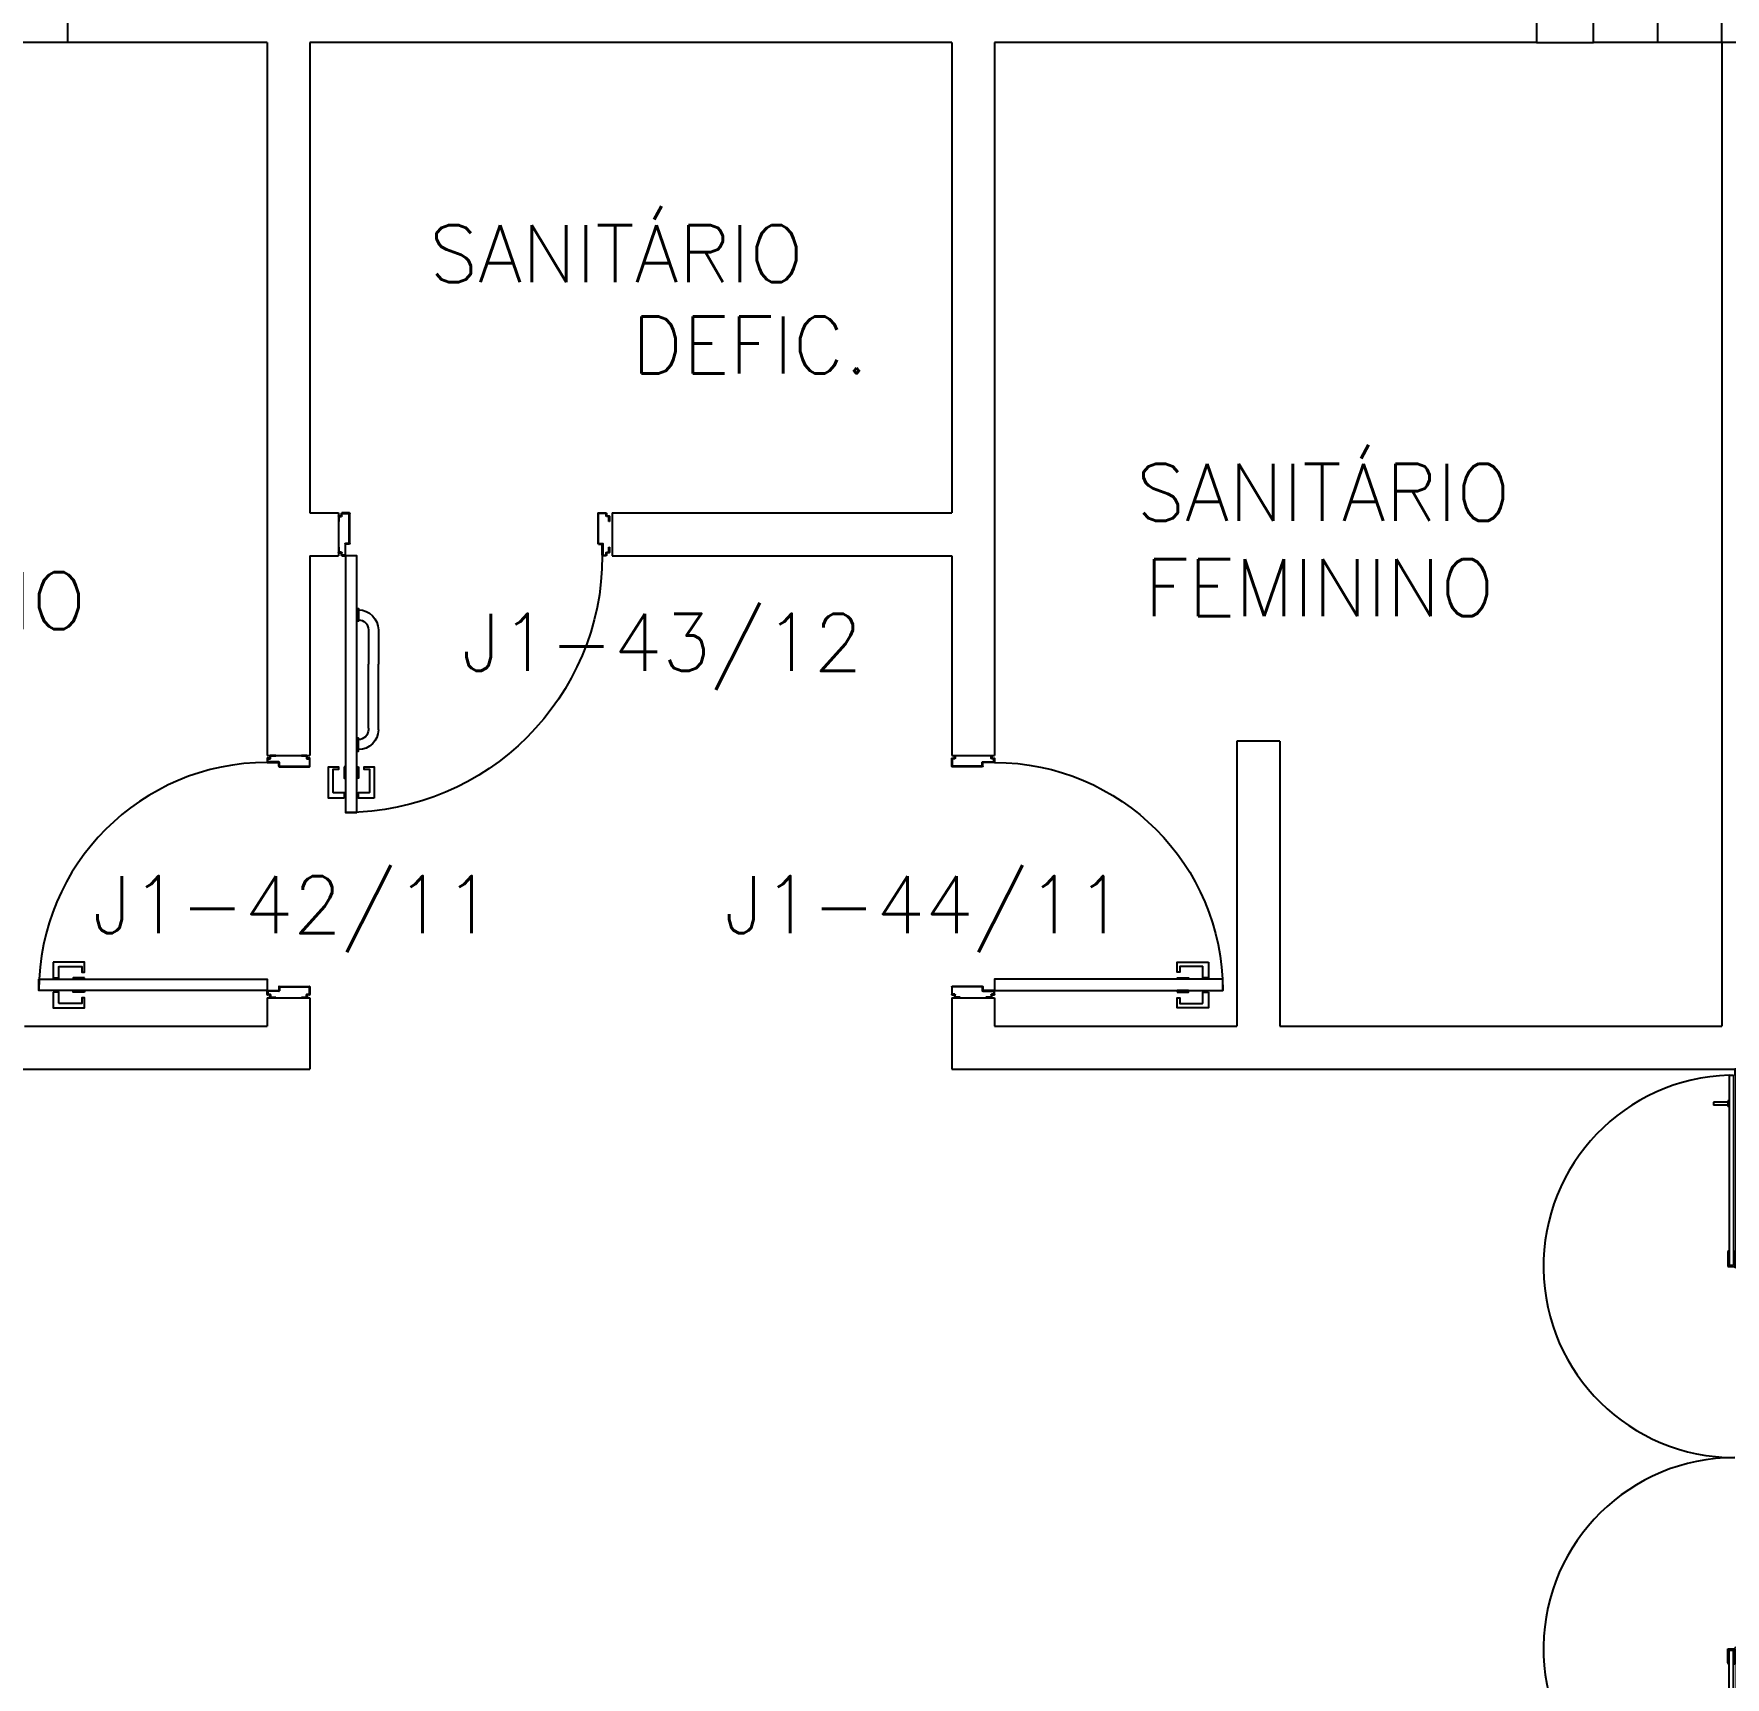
# Model space of a CAD drawing. Header units: millimetres. Extents: x 2801 to 3319, y 1187 to 1422.
# Drawn here: x 3027.06 to 3032.99, y 1351.67 to 1357.43 of the extents above; entities that cross this region are included whole.
import ezdxf

# ---------------------------------------------------------------- set-up
doc = ezdxf.new("R2010")
doc.units = ezdxf.units.MM
for name, color, linetype in [('AR-ALV', 2, 'Continuous'), ('AR-CORRIMÃO-DEF', 2, 'Continuous'), ('AR-ESTC', 3, 'Continuous'), ('AR-PORTA', 1, 'Continuous'), ('AR-VIDRO', 1, 'Continuous'), ('ENDEREÇO', 2, 'Continuous'), ('insercao', 4, 'Continuous'), ('maçaneta', 1, 'Continuous'), ('montantes', 1, 'Continuous'), ('mov', 1, 'Continuous'), ('PM-PERFIL U-C', 2, 'Continuous'), ('PM-PUXADOR-V', 1, 'Continuous'), ('pm1', 2, 'Continuous'), ('pm2', 2, 'Continuous'), ('TEXTO', 2, 'Continuous')]:
    doc.layers.add(name, color=color, linetype=linetype)
doc.styles.add('UNB-100', font='simplex.shx', dxfattribs={"height": 0.2})
doc.styles.add('UNB1-100', font='simplex.shx', dxfattribs={"height": 0.2})

# ---------------------------------------------------------------- blocks, each defined once
blk = doc.blocks.new('PV1')
at = {"layer": 'AR-VIDRO'}
for p, q in [((0.6825, 0.02), (0.005, 0.02)), ((0.6825, 0.005), (0.005, 0.005)), ((0.0215, 0.0443), (0.0215, 0.0293)), ((0.0215, 0.0443), (0.6875, 0.0443)), ((0.0215, 0.0293), (0.6875, 0.0293)), ((2.7035, 0.0443), (2.0375, 0.0443)), ((2.7035, 0.0293), (2.0375, 0.0293)), ((2.0425, 0.02), (2.72, 0.02)), ((2.0425, 0.005), (2.72, 0.005)), ((2.7035, 0.0443), (2.7035, 0.0293))]:
    blk.add_line(p, q, dxfattribs=at)
at = {"layer": 'maçaneta'}
for p, q in [((0.1165, 0.0993), (0.1265, 0.0993)), ((0.1165, 0.0493), (0.1165, 0.0993)), ((0.1265, 0.0493), (0.1265, 0.0993)), ((2.5985, 0.0493), (2.5985, 0.0993)), ((2.6085, 0.0993), (2.5985, 0.0993)), ((2.6085, 0.0493), (2.6085, 0.0993)), ((0.1115, 0.0443), (0.1115, 0.0493)), ((0.1115, 0.0493), (0.1315, 0.0493)), ((0.1315, 0.0443), (0.1315, 0.0493)), ((2.6135, 0.0493), (2.5935, 0.0493)), ((2.5935, 0.0443), (2.5935, 0.0493)), ((2.6135, 0.0443), (2.6135, 0.0493))]:
    blk.add_line(p, q, dxfattribs=at)
at = {"layer": 'montantes'}
for p, q in [((0, 0), (0, 0.025)), ((0, 0.025), (0.02, 0.025)), ((0, 0), (0.02, 0)), ((0.005, 0.005), (0.005, 0.02)), ((0.02, 0.02), (0.02, 0.025)), ((0.02, 0), (0.02, 0.005)), ((0.6425, 0.0493), (0.6925, 0.0493)), ((0.6425, 0.025), (0.6925, 0.025)), ((0.6875, 0.025), (0.6675, 0.025)), ((0.6675, 0.02), (0.6675, 0.025)), ((0.6675, 0), (0.6675, 0.005)), ((0.6875, 0), (0.6675, 0)), ((0.6825, 0.005), (0.6825, 0.02)), ((0.6875, 0.0443), (0.6875, 0.0293)), ((0.6875, 0), (0.6875, 0.025)), ((0.6925, 0.0493), (0.6925, 0.025)), ((2.0325, 0.0493), (2.0325, 0.025)), ((2.0825, 0.0493), (2.0325, 0.0493)), ((2.0825, 0.025), (2.0325, 0.025)), ((2.0375, 0.0443), (2.0375, 0.0293)), ((2.0375, 0.025), (2.0575, 0.025)), ((2.0375, 0), (2.0375, 0.025)), ((2.0375, 0), (2.0575, 0)), ((2.0425, 0.005), (2.0425, 0.02)), ((2.0575, 0.02), (2.0575, 0.025)), ((2.0575, 0), (2.0575, 0.005)), ((2.705, 0.02), (2.705, 0.025)), ((2.725, 0.025), (2.705, 0.025)), ((2.705, 0), (2.705, 0.005)), ((2.725, 0), (2.705, 0)), ((2.72, 0.005), (2.72, 0.02)), ((2.725, 0), (2.725, 0.025))]:
    blk.add_line(p, q, dxfattribs=at)
for centre in [(0.6925, 0.02), (2.0325, 0.02)]:
    blk.add_circle(centre, 0.005, dxfattribs=at)
for centre, start, end in [((0.6425, 0.0443), 90, 180), ((0.6425, 0.03), 180, 270), ((2.0825, 0.0443), 0, 90), ((2.0825, 0.03), 270, 0)]:
    blk.add_arc(centre, 0.005, start, end, dxfattribs=at)
at = {"layer": 'mov'}
for centre, start, end in [((0.692, 0.025), 0, 178.35472), ((2.033, 0.025), 1.64528, 180)]:
    blk.add_arc(centre, 0.6705, start, end, dxfattribs=at)
blk = doc.blocks.new('PM3')
at = {"layer": 'maçaneta'}
for points in [[(0.02, 0.825), (-0.035, 0.825), (-0.035, 0.715), (0, 0.715), (0, 0.725), (-0.02, 0.725), (-0.02, 0.8035, -0.414214), (-0.0185, 0.805), (0.02, 0.805)], [(0.125, 0.825), (0.07, 0.825), (0.07, 0.805), (0.1085, 0.805, -0.414214), (0.11, 0.8035), (0.11, 0.725), (0.09, 0.725), (0.09, 0.715), (0.125, 0.715)]]:
    blk.add_lwpolyline(points, format="xyb", close=True, dxfattribs=at)
for points in [[(0.02, 0.715), (0.02, 0.755), (0.025, 0.755), (0.025, 0.715)], [(0.07, 0.715), (0.07, 0.755), (0.065, 0.755), (0.065, 0.715)]]:
    blk.add_lwpolyline(points, close=True, dxfattribs=at)
at = {"layer": 'mov'}
blk.add_arc((0.025, 0.075), 0.8, 0, 90, dxfattribs=at)
at = {"layer": 'PM-PERFIL U-C'}
for p, q in [((0, 0.045), (0, 0.0635)), ((0.0015, 0.065), (0.01, 0.065)), ((0.002, 0.063), (0.002, 0.045)), ((0.0105, 0.063), (0.002, 0.063)), ((0.01, 0.065), (0.01, 0.0735)), ((0.0115, 0.075), (0.0235, 0.075)), ((0.012, 0.073), (0.012, 0.0645)), ((0.023, 0.073), (0.012, 0.073)), ((0.023, 0.0335), (0.023, 0.073)), ((0.025, 0.0735), (0.025, 0.034)), ((0.825, 0.0735), (0.825, 0.034)), ((0.8385, 0.075), (0.8265, 0.075)), ((0.827, 0.073), (0.838, 0.073)), ((0.827, 0.0335), (0.827, 0.073)), ((0.838, 0.073), (0.838, 0.0645)), ((0.8395, 0.063), (0.848, 0.063)), ((0.84, 0.065), (0.84, 0.0735)), ((0.8485, 0.065), (0.84, 0.065)), ((0.848, 0.063), (0.848, 0.045)), ((0.85, 0.045), (0.85, 0.0635)), ((0.002, 0.045), (0, 0.045)), ((0.038, 0.032), (0.0245, 0.032)), ((0.0385, 0.034), (0.025, 0.034)), ((0.038, 0.032), (0.038, -0.073)), ((0.04, 0.0325), (0.04, -0.0735)), ((0.81, 0.0325), (0.81, -0.0735)), ((0.8115, 0.034), (0.825, 0.034)), ((0.812, 0.032), (0.8255, 0.032)), ((0.812, 0.032), (0.812, -0.073)), ((0.848, 0.045), (0.85, 0.045)), ((0, -0.045), (0.002, -0.045)), ((0, -0.0635), (0, -0.045)), ((0.002, -0.045), (0.002, -0.063)), ((0.85, -0.045), (0.848, -0.045)), ((0.848, -0.045), (0.848, -0.063)), ((0.85, -0.0635), (0.85, -0.045)), ((0.01, -0.065), (0.0015, -0.065)), ((0.002, -0.063), (0.0105, -0.063)), ((0.01, -0.0735), (0.01, -0.065)), ((0.0385, -0.075), (0.0115, -0.075)), ((0.012, -0.0645), (0.012, -0.073)), ((0.012, -0.073), (0.038, -0.073)), ((0.8115, -0.075), (0.8385, -0.075)), ((0.838, -0.073), (0.812, -0.073)), ((0.838, -0.0645), (0.838, -0.073)), ((0.848, -0.063), (0.8395, -0.063)), ((0.84, -0.0735), (0.84, -0.065)), ((0.84, -0.065), (0.8485, -0.065))]:
    blk.add_line(p, q, dxfattribs=at)
for centre, start, end in [((0.0015, 0.0635), 90, 180), ((0.0115, 0.0735), 90, 180), ((0.0105, 0.0645), 270, 0), ((0.0235, 0.0735), 360, 90), ((0.8265, 0.0735), 90, 180), ((0.8395, 0.0645), 180, 270), ((0.8385, 0.0735), 0, 90), ((0.8485, 0.0635), 0, 90), ((0.0245, 0.0335), 180, 270), ((0.0385, 0.0325), 0, 90), ((0.8115, 0.0325), 90, 180), ((0.8255, 0.0335), 270, 0), ((0.0015, -0.0635), 180, 270), ((0.0115, -0.0735), 180, 270), ((0.0105, -0.0645), 0, 90), ((0.0385, -0.0735), 269.93864, 0), ((0.8115, -0.0735), 180, 270.06136), ((0.8395, -0.0645), 90, 180), ((0.8385, -0.0735), 270, 0), ((0.8485, -0.0635), 270, 0)]:
    blk.add_arc(centre, 0.0015, start, end, dxfattribs=at)
at = {"layer": 'pm1'}
blk.add_lwpolyline([(0.065, 0.875), (0.065, 0.075), (0.025, 0.075), (0.025, 0.875)], close=True, dxfattribs=at)
blk = doc.blocks.new('marco-d')
at = {"layer": 'PM-PERFIL U-C'}
for p, q in [((-0.0135, 0), (-0.0015, 0)), ((-0.025, -0.03), (-0.025, -0.0115)), ((-0.023, -0.03), (-0.025, -0.03)), ((-0.0235, -0.01), (-0.015, -0.01)), ((-0.0145, -0.012), (-0.023, -0.012)), ((-0.023, -0.012), (-0.023, -0.03)), ((-0.015, -0.01), (-0.015, -0.0015)), ((-0.002, -0.002), (-0.013, -0.002)), ((-0.013, -0.002), (-0.013, -0.0105)), ((-0.002, -0.0415), (-0.002, -0.002)), ((0.013, -0.043), (-0.0005, -0.043)), ((0, -0.0015), (0, -0.041)), ((0.0135, -0.041), (0, -0.041)), ((0.013, -0.043), (0.013, -0.148)), ((0.015, -0.0425), (0.015, -0.1485)), ((-0.025, -0.1385), (-0.025, -0.12)), ((-0.025, -0.12), (-0.023, -0.12)), ((-0.015, -0.14), (-0.0235, -0.14)), ((-0.023, -0.12), (-0.023, -0.138)), ((-0.023, -0.138), (-0.0145, -0.138)), ((-0.015, -0.1485), (-0.015, -0.14)), ((0.0135, -0.15), (-0.0135, -0.15)), ((-0.013, -0.1395), (-0.013, -0.148)), ((-0.013, -0.148), (0.013, -0.148))]:
    blk.add_line(p, q, dxfattribs=at)
for centre, start, end in [((-0.0135, -0.0015), 90, 180), ((-0.0015, -0.0015), 360, 90), ((-0.0235, -0.0115), 90, 180), ((-0.0145, -0.0105), 270, 0), ((-0.0005, -0.0415), 180, 270), ((0.0135, -0.0425), 0, 90), ((-0.0235, -0.1385), 180, 270), ((-0.0135, -0.1485), 180, 270), ((-0.0145, -0.1395), 0, 90), ((0.0135, -0.1485), 269.93864, 0)]:
    blk.add_arc(centre, 0.0015, start, end, dxfattribs=at)
blk = doc.blocks.new('marco-e')
at = {"layer": 'PM-PERFIL U-C'}
for p, q in [((-0.015, -0.0425), (-0.015, -0.1485)), ((-0.0135, -0.041), (0, -0.041)), ((-0.013, -0.043), (0.0005, -0.043)), ((-0.013, -0.043), (-0.013, -0.148)), ((0, -0.0015), (0, -0.041)), ((0.0135, 0), (0.0015, 0)), ((0.002, -0.0415), (0.002, -0.002)), ((0.002, -0.002), (0.013, -0.002)), ((0.013, -0.002), (0.013, -0.0105)), ((0.0145, -0.012), (0.023, -0.012)), ((0.015, -0.01), (0.015, -0.0015)), ((0.0235, -0.01), (0.015, -0.01)), ((0.023, -0.012), (0.023, -0.03)), ((0.023, -0.03), (0.025, -0.03)), ((0.025, -0.03), (0.025, -0.0115)), ((-0.0135, -0.15), (0.0135, -0.15)), ((0.013, -0.148), (-0.013, -0.148)), ((0.013, -0.1395), (0.013, -0.148)), ((0.023, -0.138), (0.0145, -0.138)), ((0.015, -0.14), (0.0235, -0.14)), ((0.015, -0.1485), (0.015, -0.14)), ((0.025, -0.12), (0.023, -0.12)), ((0.023, -0.12), (0.023, -0.138)), ((0.025, -0.1385), (0.025, -0.12))]:
    blk.add_line(p, q, dxfattribs=at)
for centre, start, end in [((-0.0135, -0.0425), 90, 180), ((0.0015, -0.0015), 90, 180), ((0.0005, -0.0415), 270, 0), ((0.0145, -0.0105), 180, 270), ((0.0135, -0.0015), 0, 90), ((0.0235, -0.0115), 0, 90), ((-0.0135, -0.1485), 180, 270.06136), ((0.0145, -0.1395), 90, 180), ((0.0135, -0.1485), 270, 0), ((0.0235, -0.1385), 270, 0)]:
    blk.add_arc(centre, 0.0015, start, end, dxfattribs=at)
blk = doc.blocks.new('PM4')
at = {"layer": 'maçaneta'}
for points in [[(0.02, 1), (-0.035, 1), (-0.035, 0.89), (0, 0.89), (0, 0.9), (-0.02, 0.9), (-0.02, 0.9785, -0.414214), (-0.0185, 0.98), (0.02, 0.98)], [(0.125, 1), (0.07, 1), (0.07, 0.98), (0.1085, 0.98, -0.414214), (0.11, 0.9785), (0.11, 0.9), (0.09, 0.9), (0.09, 0.89), (0.125, 0.89)]]:
    blk.add_lwpolyline(points, format="xyb", close=True, dxfattribs=at)
for points in [[(0.02, 0.89), (0.02, 0.93), (0.025, 0.93), (0.025, 0.89)], [(0.07, 0.89), (0.07, 0.93), (0.065, 0.93), (0.065, 0.89)]]:
    blk.add_lwpolyline(points, close=True, dxfattribs=at)
at = {"layer": 'mov'}
blk.add_arc((0.025, 0.15), 0.9, 0, 90, dxfattribs=at)
at = {"layer": 'PM-PUXADOR-V'}
for p, q in [((0.105, 0.755), (0.105, 0.53)), ((0.14, 0.76), (0.14, 0.755)), ((0.14, 0.755), (0.14, 0.53)), ((0.105, 0.415), (0.105, 0.53)), ((0.14, 0.415), (0.14, 0.53)), ((0.105, 0.41), (0.105, 0.415)), ((0.14, 0.41), (0.14, 0.415))]:
    blk.add_line(p, q, dxfattribs=at)
for points in [[(0.065, 0.835), (0.07, 0.835), (0.07, 0.79), (0.065, 0.79)], [(0.065, 0.335), (0.07, 0.335), (0.07, 0.38), (0.065, 0.38)]]:
    blk.add_lwpolyline(points, close=True, dxfattribs=at)
blk.add_lwpolyline([(0.105, 0.755), (0.105, 0.76, 0.414214), (0.07, 0.795)], format="xyb", dxfattribs=at)
for centre, radius, start, end in [((0.07, 0.76), 0.07, 0, 90), ((0.07, 0.41), 0.035, 270, 0), ((0.07, 0.41), 0.07, 270, 0)]:
    blk.add_arc(centre, radius, start, end, dxfattribs=at)
at = {"layer": 'pm2'}
blk.add_lwpolyline([(0.065, 1.05), (0.065, 0.15), (0.025, 0.15), (0.025, 1.05)], close=True, dxfattribs=at)
at = {"layer": 'pm1'}
for name, p in [('marco-d', (0.025, 0.15)), ('marco-e', (0.925, 0.15))]:
    blk.add_blockref(name, p, dxfattribs=at)

msp = doc.modelspace()

# ---------------------------------------------------------------- linework, layer by layer
at = {"layer": 'AR-ALV'}
for p, q in [((3027.8749, 1357.3998), (3027.1749, 1357.3998)), ((3027.8749, 1357.3998), (3027.8749, 1354.8998)), ((3028.0249, 1357.3998), (3028.0249, 1355.7498)), ((3030.2749, 1357.3998), (3028.0249, 1357.3998)), ((3030.2749, 1357.3998), (3030.2749, 1355.7498)), ((3032.3249, 1357.3998), (3030.4249, 1357.3998)), ((3030.4249, 1357.3998), (3030.4249, 1354.8998)), ((3032.9749, 1357.3998), (3032.5249, 1357.3998)), ((3032.9749, 1357.3998), (3032.9749, 1353.9498)), ((3028.0249, 1355.7498), (3028.1249, 1355.7498)), ((3028.1249, 1355.7498), (3028.1249, 1355.5998)), ((3029.0849, 1355.7498), (3030.2749, 1355.7498)), ((3029.0849, 1355.7498), (3029.0849, 1355.5998)), ((3028.0249, 1355.5998), (3028.0249, 1354.8998)), ((3028.0249, 1355.5998), (3028.1249, 1355.5998)), ((3029.0849, 1355.5998), (3030.2749, 1355.5998)), ((3030.2749, 1355.5998), (3030.2749, 1354.8998)), ((3027.8749, 1354.8998), (3028.0249, 1354.8998)), ((3030.2749, 1354.8998), (3030.4249, 1354.8998)), ((3031.4249, 1354.9498), (3031.2749, 1354.9498)), ((3031.2749, 1354.9498), (3031.2749, 1353.9498)), ((3031.4249, 1354.9498), (3031.4249, 1353.9498)), ((3027.8749, 1354.0498), (3028.0249, 1354.0498)), ((3027.8749, 1354.0498), (3027.8749, 1353.9498)), ((3028.0249, 1354.0498), (3028.0249, 1353.7998)), ((3030.2749, 1354.0498), (3030.2749, 1353.7998)), ((3030.2749, 1354.0498), (3030.4249, 1354.0498)), ((3030.4249, 1354.0498), (3030.4249, 1353.9498)), ((3027.0249, 1353.9498), (3027.8749, 1353.9498)), ((3030.4249, 1353.9498), (3031.2749, 1353.9498)), ((3031.4249, 1353.9498), (3032.9749, 1353.9498)), ((3023.4749, 1353.7998), (3028.0249, 1353.7998)), ((3030.2749, 1353.7998), (3033.1749, 1353.7998))]:
    msp.add_line(p, q, dxfattribs=at)
at = {"layer": 'AR-CORRIMÃO-DEF'}
for p, q in [((3030.2749, 1357.2498), (3030.2749, 1357.2498)), ((3030.2749, 1357.2098), (3030.2749, 1357.2098))]:
    msp.add_line(p, q, dxfattribs=at)
at = {"layer": 'AR-ESTC'}
for points in [[(3026.9749, 1357.9998), (3027.1749, 1357.9998), (3027.1749, 1357.3998), (3026.9749, 1357.3998)], [(3032.5249, 1357.9998), (3032.3249, 1357.9998), (3032.3249, 1357.3998), (3032.5249, 1357.3998)], [(3032.9749, 1357.9998), (3033.1749, 1357.9998), (3033.1749, 1357.3998), (3032.9749, 1357.3998)]]:
    msp.add_lwpolyline(points, close=True, dxfattribs=at)
at = {"layer": 'insercao'}
msp.add_line((3032.7499, 1357.3998), (3032.7499, 1357.5998), dxfattribs=at)

# ---------------------------------------------------------------- block references
at = {"layer": 'AR-PORTA', "xscale": -1}
for name, p, rotation in [('PM4', (3028.1249, 1355.7498), 180), ('PM3', (3030.3499, 1354.0498), 270)]:
    msp.add_blockref(name, p, dxfattribs=dict(at, rotation=rotation))
at = {"layer": 'AR-PORTA', "rotation": 90}
for name, p in [('PM3', (3027.9499, 1354.0498)), ('PV1', (3033.0449, 1351.0748))]:
    msp.add_blockref(name, p, dxfattribs=at)

# ---------------------------------------------------------------- texts
at = {"layer": 'ENDEREÇO', "style": 'UNB1-100'}
for s, p in [('J1-43/12', (3028.5566, 1355.1961)), ('J1-42/11', (3027.2628, 1354.2762)), ('J1-44/11', (3029.4771, 1354.2762))]:
    msp.add_text(s, height=0.2, dxfattribs=at).set_placement(p)
at = {"layer": 'TEXTO', "style": 'UNB-100'}
for s, p in [('SANITÁRIO', (3028.4433, 1356.5591)), ('DEFIC.', (3029.1526, 1356.2391)), ('SANITÁRIO', (3030.9216, 1355.7217)), ('FEMININO', (3030.9507, 1355.3879)), ('MASCULINO', (3025.7477, 1355.3422))]:
    msp.add_text(s, height=0.2, dxfattribs=at).set_placement(p)

doc.saveas('drawing.dxf')
